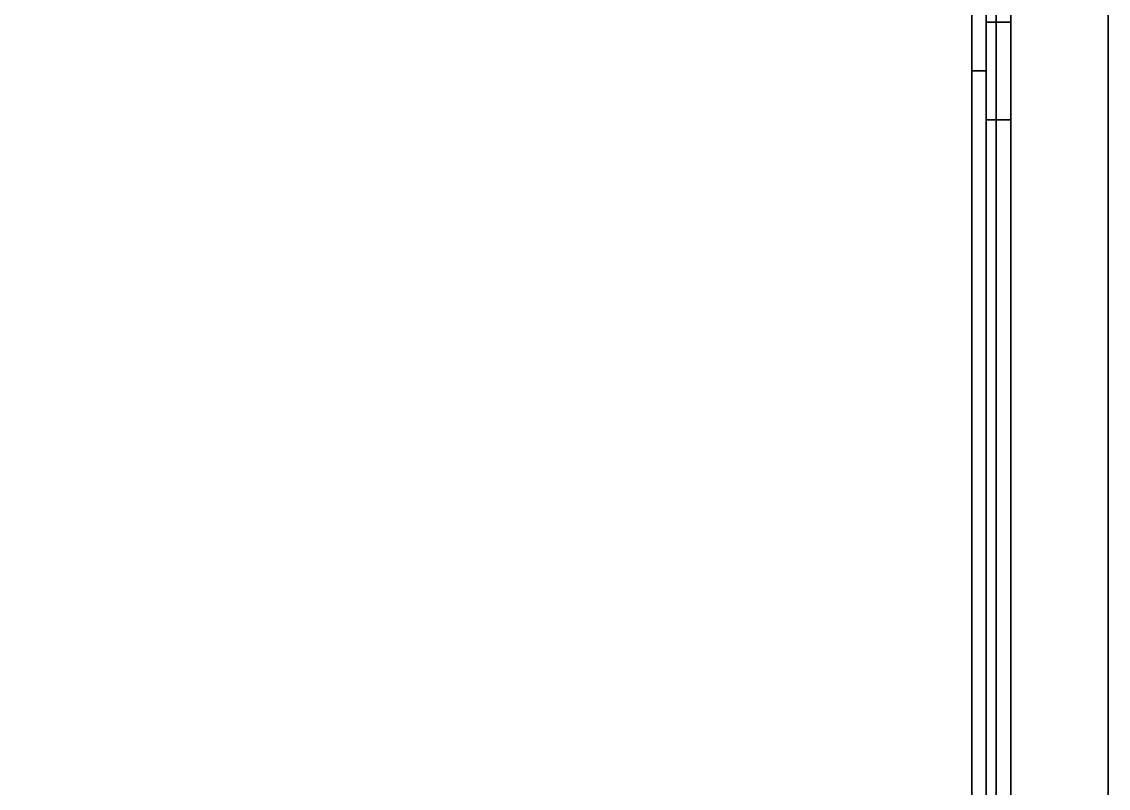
# Model space of a CAD drawing. Extents: x -100 to 4856, y -100 to 4830.
# Drawn here: x 3742 to 4856, y 2367 to 3154 of the extents above; entities that cross this region are included whole.
import ezdxf

# ---------------------------------------------------------------- set-up
doc = ezdxf.new("R2010")
doc.units = 0
for name, color, linetype in [('LAYER0', 7, 'CONTINUOUS'), ('LAYER28', 7, 'CONTINUOUS'), ('LAYER31', 7, 'CONTINUOUS'), ('LAYER33', 7, 'CONTINUOUS'), ('LAYER89', 7, 'CONTINUOUS'), ('LAYER91', 45, 'CONTINUOUS'), ('LAYER92', 45, 'CONTINUOUS')]:
    doc.layers.add(name, color=color, linetype=linetype)

msp = doc.modelspace()

# ---------------------------------------------------------------- linework, layer by layer
at = {"layer": 'LAYER0', "invisible_edges": 1}
for points in [[(4856, 4830, -5), (-100, -100, -5), (-100, 4830, -5), (4856, 4830, -5)], [(-100, -100, -5), (4856, 4830, -5), (4856, -100, -5), (-100, -100, -5)], [(4856, -100), (-100, 4830), (-100, -100), (4856, -100)], [(-100, 4830), (4856, -100), (4856, 4830), (-100, 4830)], [(4856, 4830, -5), (4856, -100), (4856, -100, -5), (4856, 4830, -5)], [(4856, -100), (4856, 4830, -5), (4856, 4830), (4856, -100)]]:
    msp.add_3dface(points, dxfattribs=at)
at = {"layer": 'LAYER28', "invisible_edges": 1}
for points in [[(4856, 4006.17), (4756, 649), (4756, 3907), (4856, 4006.17)], [(4756, 649), (4856, 4006.17), (4856, 549), (4756, 649)], [(4856, 4006.17), (4856, 549, 2594), (4856, 549), (4856, 4006.17)], [(4856, 549, 2594), (4856, 4006.17), (4856, 4006.17, 2594), (4856, 549, 2594)], [(4756, 3907, 2594), (4756, 649), (4756, 649, 2594), (4756, 3907, 2594)], [(4756, 649), (4756, 3907, 2594), (4756, 3907), (4756, 649)]]:
    msp.add_3dface(points, dxfattribs=at)
at = {"layer": 'LAYER31', "invisible_edges": 1}
for points in [[(4731, 2278, 920), (4756, 3907, 920), (4756, 2278, 920), (4731, 2278, 920)], [(4756, 3907, 920), (4731, 2278, 920), (4731, 3907, 920), (4756, 3907, 920)], [(4731, 3907, 1000), (4756, 2278, 1000), (4756, 3907, 1000), (4731, 3907, 1000)], [(4756, 2278, 1000), (4731, 3907, 1000), (4731, 2278, 1000), (4756, 2278, 1000)], [(4731, 2278, 920), (4731, 3907, 1000), (4731, 3907, 920), (4731, 2278, 920)], [(4731, 3907, 1000), (4731, 2278, 920), (4731, 2278, 1000), (4731, 3907, 1000)], [(4756, 2278, 1000), (4756, 3907, 920), (4756, 3907, 1000), (4756, 2278, 1000)], [(4756, 3907, 920), (4756, 2278, 1000), (4756, 2278, 920), (4756, 3907, 920)]]:
    msp.add_3dface(points, dxfattribs=at)
at = {"layer": 'LAYER33', "invisible_edges": 1}
for points in [[(4731, 3153.104, 110), (4756, 3053.104, 110), (4731, 3053.104, 110), (4731, 3153.104, 110)], [(4756, 3053.104, 110), (4731, 3153.104, 110), (4756, 3153.104, 110), (4756, 3053.104, 110)], [(4756, 3153.104, 920), (4731, 3053.104, 920), (4756, 3053.104, 920), (4756, 3153.104, 920)], [(4731, 3053.104, 920), (4756, 3153.104, 920), (4731, 3153.104, 920), (4731, 3053.104, 920)], [(4731, 3153.104, 110), (4756, 3153.104, 920), (4756, 3153.104, 110), (4731, 3153.104, 110)], [(4756, 3153.104, 920), (4731, 3153.104, 110), (4731, 3153.104, 920), (4756, 3153.104, 920)], [(4731, 3053.104, 920), (4731, 3153.104, 110), (4731, 3053.104, 110), (4731, 3053.104, 920)], [(4731, 3153.104, 110), (4731, 3053.104, 920), (4731, 3153.104, 920), (4731, 3153.104, 110)], [(4756, 3153.104, 920), (4756, 3053.104, 110), (4756, 3153.104, 110), (4756, 3153.104, 920)], [(4756, 3053.104, 110), (4756, 3153.104, 920), (4756, 3053.104, 920), (4756, 3053.104, 110)], [(4731, 3053.104, 920), (4756, 3053.104, 110), (4756, 3053.104, 920), (4731, 3053.104, 920)], [(4756, 3053.104, 110), (4731, 3053.104, 920), (4731, 3053.104, 110), (4756, 3053.104, 110)]]:
    msp.add_3dface(points, dxfattribs=at)
at = {"layer": 'LAYER89'}
for points, invisible_edges in [([(4741.001, 3892.123), (4756.001, 3907.003), (4741.001, 664.0032), (4741.001, 3892.123)], 3), ([(4756.001, 649.0032), (4741.001, 664.0032), (4756.001, 3907.003), (4756.001, 649.0032)], 3), ([(4756.001, 3907.003, 110), (4741.001, 3892.123, 110), (4756.001, 649.0032, 110), (4756.001, 3907.003, 110)], 3), ([(4756.001, 3907.003), (4756.001, 649.0032, 110), (4756.001, 649.0032), (4756.001, 3907.003)], 1), ([(4756.001, 649.0032, 110), (4756.001, 3907.003), (4756.001, 3907.003, 110), (4756.001, 649.0032, 110)], 1), ([(4741.001, 3892.123, 110), (4741.001, 664.0032), (4741.001, 664.0032, 110), (4741.001, 3892.123, 110)], 1), ([(4741.001, 664.0032), (4741.001, 3892.123, 110), (4741.001, 3892.123), (4741.001, 664.0032)], 1), ([(4741.001, 664.0032, 110), (4756.001, 649.0032, 110), (4741.001, 3892.123, 110), (4741.001, 664.0032, 110)], 3)]:
    msp.add_3dface(points, dxfattribs=dict(at, invisible_edges=invisible_edges))
at = {"layer": 'LAYER91', "invisible_edges": 1}
for points in [[(4716, 1453.104, 1010), (4716, 3103.104), (4716, 1453.104), (4716, 1453.104, 1010)], [(4716, 3103.104), (4716, 1453.104, 1010), (4716, 3103.104, 1010), (4716, 3103.104)], [(4731, 1453.104), (4716, 3103.104), (4731, 3103.104), (4731, 1453.104)], [(4716, 3103.104), (4731, 1453.104), (4716, 1453.104), (4716, 3103.104)], [(4731, 3103.104, 1010), (4716, 3103.104), (4716, 3103.104, 1010), (4731, 3103.104, 1010)], [(4716, 3103.104), (4731, 3103.104, 1010), (4731, 3103.104), (4716, 3103.104)], [(4716, 1453.104, 1010), (4731, 3103.104, 1010), (4716, 3103.104, 1010), (4716, 1453.104, 1010)], [(4731, 3103.104, 1010), (4716, 1453.104, 1010), (4731, 1453.104, 1010), (4731, 3103.104, 1010)], [(4731, 3103.104, 1010), (4731, 1453.104), (4731, 3103.104), (4731, 3103.104, 1010)], [(4731, 1453.104), (4731, 3103.104, 1010), (4731, 1453.104, 1010), (4731, 1453.104)]]:
    msp.add_3dface(points, dxfattribs=at)
at = {"layer": 'LAYER92', "invisible_edges": 1}
for points in [[(4716, 3103.104, 1010), (4716, 3943.104), (4716, 3103.104), (4716, 3103.104, 1010)], [(4716, 3943.104), (4716, 3103.104, 1010), (4716, 3943.104, 1010), (4716, 3943.104)], [(4731, 3103.104), (4716, 3943.104), (4731, 3943.104), (4731, 3103.104)], [(4716, 3943.104), (4731, 3103.104), (4716, 3103.104), (4716, 3943.104)], [(4716, 3103.104, 1010), (4731, 3943.104, 1010), (4716, 3943.104, 1010), (4716, 3103.104, 1010)], [(4731, 3943.104, 1010), (4716, 3103.104, 1010), (4731, 3103.104, 1010), (4731, 3943.104, 1010)], [(4731, 3943.104, 1010), (4731, 3103.104), (4731, 3943.104), (4731, 3943.104, 1010)], [(4731, 3103.104), (4731, 3943.104, 1010), (4731, 3103.104, 1010), (4731, 3103.104)], [(4731, 3103.104), (4716, 3103.104, 1010), (4716, 3103.104), (4731, 3103.104)], [(4716, 3103.104, 1010), (4731, 3103.104), (4731, 3103.104, 1010), (4716, 3103.104, 1010)]]:
    msp.add_3dface(points, dxfattribs=at)

# ---------------------------------------------------------------- meshes
at = {"layer": 'LAYER28'}
mesh = msp.add_polymesh((2, 2), dxfattribs=at)
for k, corner in enumerate([(4756, 649, 2594), (4756, 3907, 2594), (4856, 549, 2594), (4856, 4006.17, 2594)]):
    mesh.set_mesh_vertex(divmod(k, 2), corner)

doc.saveas('drawing.dxf')
